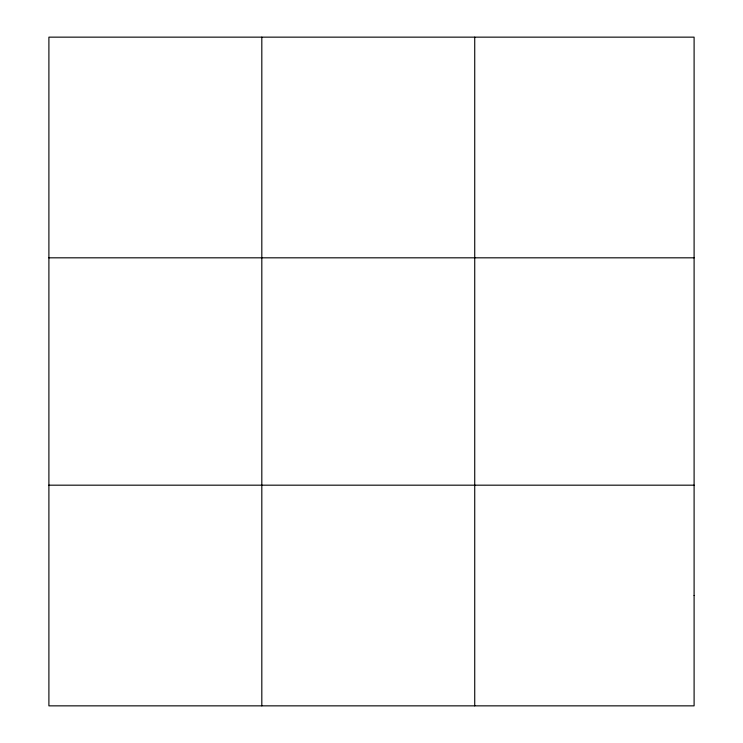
<?xml version="1.0" encoding="UTF-8"?>
<svg xmlns="http://www.w3.org/2000/svg" width="743" height="743" viewBox="0 0 743 743"><rect width="100%" height="100%" fill="white"/><g stroke="black" fill="none" stroke-linecap="round" stroke-linejoin="round"><path stroke-width="1.11" d="M261.815 705.85L261.815 37.15M474.731 705.85L474.731 37.15M48.899 257.821L694.101 257.821M48.899 485.179L694.101 485.179M694.101 595.514L694.101 705.85L48.899 705.85L48.899 37.15L694.101 37.15L694.101 595.514"/></g></svg>
